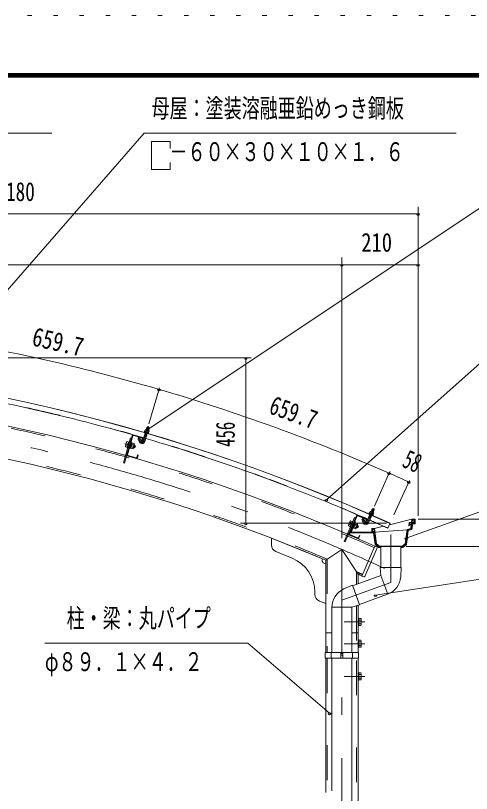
# Model space of a CAD drawing. Units: millimetres, scale not verified. Extents: x -26655 to 26659, y -10500 to 10500.
# Drawn here: x 19197 to 22341, y 5138 to 10500 of the extents above; entities that cross this region are included whole.
import ezdxf
from ezdxf.enums import TextEntityAlignment as Align

# ---------------------------------------------------------------- set-up
doc = ezdxf.new("R2010")
doc.units = ezdxf.units.MM
doc.header["$LTSCALE"] = 60
for name, pattern in [('USER2', [10, 4, -6]), ('USER3', [24, 12, -5, 2, -5]), ('USER4', [3, 0.5, -2.5])]:
    doc.linetypes.add(name, pattern=pattern)
for name, color, linetype, lineweight in [('0-6_2-02BOLD', 7, 'Continuous', 18), ('0-7_2-12HIDDEN', 3, 'USER2', 18), ('0-8_2-22CENTER', 3, 'USER3', 18), ('0-9_2-42THIN', 4, 'Continuous', 18), ('0-A_2-52DIM', 3, 'Continuous', 18), ('0-C_F-F1PAPER', 5, 'Continuous', 18), ('0-D_F-E_J_ADD', 5, 'USER4', 18)]:
    doc.layers.add(name, color=color, linetype=linetype, lineweight=lineweight)
doc.styles.add('ＭＳ ゴシック', font='')
doc.styles.get('ＭＳ ゴシック').set_extended_font_data('MS Gothic')

msp = doc.modelspace()

# ---------------------------------------------------------------- linework, layer by layer
at = {"layer": '0-6_2-02BOLD'}
for p, q in [((20074.93, 7568.09), (20091.09, 7623.34)), ((20085.82, 7634.26), (20084.76, 7630.66)), ((20084.76, 7630.66), (20114.76, 7621.89)), ((20085.91, 7630.33), (20084.78, 7626.49)), ((20084.78, 7626.49), (20112.49, 7618.38)), ((20089.33, 7563.89), (20105.48, 7619.13)), ((20092.56, 7645.31), (20116.08, 7638.43)), ((20097.04, 7642.69), (20093.89, 7631.9)), ((20097.12, 7643.98), (20102.84, 7663.53)), ((20117.24, 7659.32), (20102.84, 7663.53)), ((20110.89, 7638.63), (20107.74, 7627.85)), ((20111.52, 7639.77), (20117.24, 7659.32)), ((20113.61, 7622.22), (20112.49, 7618.38)), ((20117.82, 7636.61), (20114.67, 7625.82)), ((20116.08, 7638.43), (20117.82, 7636.61)), ((20002.1, 7602.96), (19948.09, 7413.5)), ((19963.28, 7560.73), (19965.79, 7563.15)), ((19965.79, 7563.15), (19977.34, 7559.86)), ((19978.02, 7562.25), (19966.36, 7521.38)), ((20005.94, 7601.86), (19969.21, 7472.99)), ((19978.02, 7562.25), (19981.86, 7561.15)), ((20010.89, 7604.61), (20067.63, 7588.43)), ((20011.98, 7608.45), (20068.72, 7592.28)), ((20053.74, 7589.02), (20040.58, 7581.82)), ((20052.59, 7559.89), (20040.58, 7581.82)), ((20065.74, 7567.1), (20053.74, 7589.02)), ((20070.38, 7583.49), (20065.72, 7567.14)), ((20065.72, 7567.14), (20069.56, 7566.05)), ((20074.23, 7582.39), (20069.56, 7566.05)), ((20085.91, 7605.65), (20100.31, 7601.44)), ((19958.07, 7536.08), (19969.62, 7532.79)), ((19963.21, 7554.13), (19974.76, 7550.84)), ((19966.36, 7521.38), (19970.21, 7520.28)), ((19985.6, 7515.89), (19981.75, 7516.99)), ((19997.25, 7556.77), (19985.6, 7515.89)), ((19986.08, 7517.58), (19990.89, 7516.21)), ((19996.23, 7534.96), (19990.05, 7531.52)), ((20001.58, 7553.71), (19990.89, 7516.21)), ((19991.42, 7536.33), (19997.6, 7539.77)), ((19997.25, 7556.77), (19993.4, 7557.86)), ((20007.62, 7521.96), (19993.66, 7525.94)), ((19996.77, 7555.08), (20001.58, 7553.71)), ((20012.76, 7540), (19998.8, 7543.98)), ((20018.56, 7522.09), (20013.93, 7519.52)), ((20019.41, 7538.75), (20014.6, 7540.12)), ((20018.56, 7522.09), (20021.99, 7534.12)), ((20019.41, 7538.75), (20021.99, 7534.12)), ((19970.86, 7464.2), (20027.6, 7448.03)), ((19971.96, 7468.05), (20028.7, 7451.87)), ((20038.3, 7470.97), (20033.64, 7454.62)), ((20042.15, 7469.88), (20037.49, 7453.53)), ((20038.3, 7470.97), (20042.15, 7469.88)), ((21648.34, 7079.22), (21643.83, 7068.93)), ((21644.24, 7082.4), (21666.68, 7072.56)), ((21648.59, 7080.49), (21656.78, 7099.15)), ((21660.07, 7100.43), (21656.78, 7099.15)), ((21670.51, 7093.12), (21656.78, 7099.15)), ((21669.23, 7096.41), (21660.07, 7100.43)), ((21662.33, 7074.46), (21670.51, 7093.12)), ((21670.51, 7093.12), (21669.23, 7096.41)), ((21549.08, 7052.02), (21471.18, 6871.08)), ((21552.75, 7050.44), (21499.77, 6927.36)), ((21542.36, 7036.4), (21535.01, 7039.57)), ((21558.01, 7052.53), (21612.2, 7029.2)), ((21559.59, 7056.2), (21613.78, 7032.87)), ((21598.51, 7031.56), (21584.53, 7026.11)), ((21593.62, 7002.82), (21584.53, 7026.11)), ((21607.59, 7008.28), (21598.51, 7031.56)), ((21616.83, 7008.09), (21639.95, 7060.8)), ((21630.57, 7002.07), (21653.69, 7054.77)), ((21632.55, 7043.92), (21646.28, 7037.89)), ((21635.71, 7068.39), (21634.11, 7064.73)), ((21634.11, 7064.73), (21660.55, 7053.13)), ((21636.13, 7072.31), (21634.62, 7068.87)), ((21634.62, 7068.87), (21663.24, 7056.32)), ((21636.13, 7072.31), (21664.74, 7059.75)), ((21661.56, 7073.42), (21657.05, 7063.13)), ((21662.15, 7056.8), (21660.55, 7053.13)), ((21664.74, 7059.75), (21663.24, 7056.32)), ((21668.17, 7070.52), (21663.66, 7060.23)), ((21666.68, 7072.56), (21668.17, 7070.52)), ((21930.91, 7027.43), (21775.23, 6989.93)), ((21947.41, 7002.43), (21947.41, 7027.43)), ((21505.17, 7015.13), (21492.71, 6986.2)), ((21496.82, 6991.36), (21507.85, 6986.61)), ((21519.97, 7014.74), (21503.16, 6975.71)), ((21503.16, 6975.71), (21506.84, 6974.12)), ((21504.25, 7008.59), (21515.27, 7003.84)), ((21505.17, 7015.13), (21507.96, 7017.21)), ((21507.96, 7017.21), (21518.99, 7012.46)), ((21541.43, 7009.59), (21511.44, 6939.93)), ((21519.97, 7014.74), (21523.64, 7013.16)), ((21542.24, 7003.25), (21526.82, 6967.43)), ((21534.53, 6985.34), (21527.96, 6982.72)), ((21529.94, 6987.31), (21536.51, 6989.93)), ((21544.14, 6970.98), (21530.82, 6976.72)), ((21538.34, 7006.83), (21534.66, 7008.42)), ((21536.15, 7011.86), (21541.43, 7009.59)), ((21537.65, 7005.23), (21542.24, 7003.25)), ((21551.56, 6988.22), (21538.24, 6993.96)), ((21555.27, 6996.84), (21541.95, 7002.57)), ((21558, 6986.12), (21550.09, 6967.75)), ((21558, 6986.12), (21553.41, 6988.1)), ((21555.02, 6969.71), (21559.96, 6981.19)), ((21555.68, 6993.38), (21555.27, 6996.84)), ((21558, 6986.12), (21559.96, 6981.19)), ((21614.3, 7023.94), (21607.57, 7008.33)), ((21607.57, 7008.33), (21611.24, 7006.74)), ((21617.97, 7022.36), (21611.24, 7006.74)), ((21733.17, 6979.8), (21671.41, 6964.93)), ((21779.75, 6999.94), (21764.3, 6965.78)), ((21912.22, 6981.68), (21908.95, 6981.68)), ((21913.22, 6989.18), (21912.22, 6981.68)), ((21925.83, 6989.18), (21913.22, 6989.18)), ((21926.26, 6992.43), (21913.65, 6992.43)), ((21930.87, 7002.43), (21925.55, 6962.35)), ((21927.59, 7002.43), (21926.26, 6992.43)), ((21935.91, 6996.68), (21930.74, 6957.79)), ((21947.41, 7002.43), (21930.87, 7002.43)), ((21931.3, 7005.68), (21933.76, 7024.18)), ((21931.3, 7005.68), (21944.16, 7005.68)), ((21944.16, 7024.18), (21933.76, 7024.18)), ((21953.16, 6996.68), (21935.91, 6996.68)), ((21944.16, 7005.68), (21944.16, 7024.18)), ((21500.27, 6918.43), (21554.47, 6895.1)), ((21501.86, 6922.1), (21556.05, 6898.77)), ((21666.42, 6934.18), (21502.7, 6934.18)), ((21671.45, 6939.93), (21511.44, 6939.93)), ((21522.22, 6969.41), (21526.82, 6967.43)), ((21550.09, 6967.75), (21545.5, 6969.73)), ((21555.02, 6969.71), (21550.09, 6967.75)), ((21654.91, 6964.93), (21671.41, 6964.93)), ((21654.91, 6964.93), (21654.91, 6939.93)), ((21658.16, 6961.68), (21668.57, 6961.68)), ((21658.16, 6943.18), (21658.16, 6961.68)), ((21671.02, 6943.18), (21658.16, 6943.18)), ((21671.02, 6943.18), (21668.57, 6961.68)), ((21671.41, 6964.93), (21685.46, 6859.18)), ((21671.45, 6939.93), (21900.46, 6955.63)), ((21900.46, 6955.63), (21887.41, 6857.43)), ((21905.65, 6951.07), (21892.8, 6854.34)), ((21925.55, 6962.35), (21900.46, 6955.63)), ((21930.74, 6957.79), (21905.65, 6951.07)), ((20961.04, 6897.98), (21336.04, 6746.38)), ((20961.04, 6897.98), (20961.04, 6850.8)), ((21568.03, 6916.48), (21561.31, 6900.86)), ((21571.7, 6914.89), (21564.98, 6899.28)), ((21568.03, 6916.48), (21571.7, 6914.89)), ((21447.41, 6819.93), (21336.04, 6746.38)), ((21558.79, 6649.48), (21447.41, 6819.93)), ((21674.96, 6842.73), (21586.01, 6636.06)), ((21691.36, 6830.23), (21606.36, 6632.74)), ((21674.96, 6842.73), (21688.74, 6836.8)), ((21685.46, 6859.18), (21706.02, 6843.18)), ((21716.17, 6834.18), (21702.94, 6834.18)), ((21864.91, 6839.93), (21704.91, 6839.93)), ((21716.17, 6839.93), (21716.17, 6695.88)), ((21853.67, 6839.93), (21853.67, 6695.88)), ((21866.89, 6834.18), (21853.67, 6834.18)), ((21887.41, 6857.43), (21864.91, 6839.93)), ((21892.8, 6854.34), (21866.89, 6834.18)), ((20992.3, 6804.45), (21104.74, 6758.99)), ((21336.04, 6746.38), (21336.04, 6109.93)), ((21558.79, 6649.48), (21558.79, 6583.6)), ((21712.41, 6695.88), (21716.16, 6640.88)), ((21857.42, 6695.88), (21712.41, 6695.88)), ((21853.01, 6631.39), (21857.42, 6695.88)), ((21716.16, 6640.88), (21520.82, 6569.78)), ((21586.01, 6636.06), (21599.79, 6630.13)), ((21716.16, 6640.87), (21763.19, 6511.67)), ((21460.44, 6547.11), (21519.53, 6573.31)), ((21519.53, 6573.3), (21569.13, 6437.04)), ((21261.04, 6527.21), (21261.04, 6510.41)), ((21762.49, 6511.41), (21567.85, 6440.57)), ((21292.3, 6464.06), (21336.04, 6446.38)), ((21569.13, 6437.05), (21516.16, 6421.76)), ((21516.16, 6421.76), (21378.67, 6421.75)), ((21378.67, 6421.01), (21378.67, 6109.93)), ((21516.16, 6421.76), (21516.17, 6109.93)), ((21558.79, 6434.06), (21558.79, 6109.93)), ((21563.79, 6346.18), (21558.79, 6346.18)), ((21563.79, 6346.18), (21563.79, 6293.68)), ((21579.03, 6344.47), (21563.79, 6344.47)), ((21579.03, 6332.2), (21563.79, 6332.2)), ((21581.29, 6340.56), (21579.03, 6344.47)), ((21563.79, 6293.68), (21558.79, 6293.68)), ((21579.03, 6307.66), (21563.79, 6307.66)), ((21336.04, 6244.93), (21378.67, 6244.93)), ((21516.17, 6244.93), (21558.79, 6244.93)), ((21579.03, 6194.47), (21563.79, 6194.47)), ((21579.03, 6182.2), (21563.79, 6182.2)), ((21581.29, 6190.55), (21579.03, 6194.47)), ((21581.29, 6149.3), (21581.29, 6190.55)), ((21563.79, 6143.68), (21558.79, 6143.68)), ((21579.03, 6157.66), (21563.79, 6157.66)), ((21332.04, 6109.93), (21562.79, 6109.93)), ((21336.04, 6069.93), (21336.04, 5143.21)), ((21374.66, 6109.93), (21374.66, 6069.93)), ((21378.67, 6069.93), (21378.67, 5155.82)), ((21439.79, 6109.93), (21439.79, 6069.93)), ((21439.79, 6089.93), (21455.04, 6089.93)), ((21455.04, 6109.93), (21455.04, 6069.93)), ((21516.17, 6069.93), (21516.17, 1614.93)), ((21520.16, 6109.93), (21520.16, 6069.93)), ((21558.79, 1614.93), (21558.79, 6069.93)), ((21562.79, 6109.93), (21562.79, 6069.93)), ((21563.79, 5971.18), (21558.79, 5971.18)), ((21563.79, 5918.68), (21563.79, 5971.18)), ((21579.03, 5957.2), (21563.79, 5957.2)), ((21563.79, 5918.68), (21558.79, 5918.68)), ((21579.03, 5932.66), (21563.79, 5932.66)), ((21579.03, 5920.39), (21563.79, 5920.39)), ((21581.29, 5924.3), (21579.03, 5920.39))]:
    msp.add_line(p, q, dxfattribs=at)
for points in [[(20085.82, 7634.26), (20115.81, 7625.49), (20114.76, 7621.89)], [(20092.56, 7645.31), (20090.11, 7644.71), (20086.96, 7633.93)], [(20117.24, 7659.32), (20115.54, 7662.42), (20105.94, 7665.23), (20102.84, 7663.53)], [(19997.44, 7586.61), (19989.74, 7588.8), (19940.4, 7415.7), (19948.09, 7413.5)], [(19963.28, 7560.73), (19954.65, 7530.44), (19955.5, 7527.06), (19967.05, 7523.77)], [(20016.18, 7545.65), (20007.54, 7515.36), (20005.04, 7512.94), (19991.09, 7516.91)], [(20016.18, 7545.65), (20015.33, 7549.03), (20001.38, 7553)], [(20019.41, 7538.75), (20013.93, 7519.52), (20009.12, 7520.89)], [(21644.24, 7082.4), (21641.74, 7082.12), (21637.22, 7071.83)], [(21535.01, 7039.57), (21463.83, 6874.24), (21471.18, 6871.08)], [(21953.16, 6996.68), (21953.16, 7027.43), (21930.91, 7027.43), (21928.02, 7005.68), (21912.14, 7005.68), (21908.95, 6981.68)], [(21492.71, 6986.2), (21493.11, 6982.74), (21504.15, 6977.99)], [(21538.34, 7006.83), (21521.53, 6967.8), (21517.86, 6969.38)], [(21555.68, 6993.38), (21543.23, 6964.45), (21540.44, 6962.37), (21527.11, 6968.1)], [(21925.83, 6989.18), (21922.61, 6964.93), (21897.52, 6958.21), (21884.37, 6859.18), (21863.8, 6843.18), (21706.02, 6843.18)], [(21927.59, 7002.43), (21914.98, 7002.43), (21913.65, 6992.43)], [(21666.42, 6934.18), (21677.02, 6854.34), (21702.94, 6834.18)], [(21671.45, 6939.93), (21682.41, 6857.43), (21704.91, 6839.93)], [(21581.29, 6340.56), (21581.29, 6299.3), (21579.03, 6295.39), (21563.79, 6295.39)], [(21563.79, 6143.68), (21563.79, 6196.18), (21558.79, 6196.18)], [(21581.29, 6149.3), (21579.03, 6145.39), (21563.79, 6145.39)], [(21332.04, 6109.93), (21332.04, 6069.93), (21562.79, 6069.93)], [(21581.29, 5924.3), (21581.29, 5965.56), (21579.03, 5969.47), (21563.79, 5969.47)]]:
    msp.add_lwpolyline(points, dxfattribs=at)
for centre, radius, start, end in [((16505.77, -4661.8), 12797.62, 65.66528, 89.30167), ((16505.77, -4661.8), 12798.88, 65.66528, 89.30167), ((16505.77, -4661.8), 12611.38, 65.80466, 88.854), ((16505.77, -4661.8), 12761.37, 73.73062, 81.04594), ((16505.77, -4661.8), 12388.63, 67.05199, 88.16655), ((20092.3, 7639.35), 5.79, 35.1655, 73.69695), ((20098.35, 7621.45), 21.27, 53.86781, 93.52827), ((20113.09, 7633.28), 5.79, 73.69695, 112.24318), ((20009.79, 7600.76), 8, 74.08865, 164.08865), ((20009.79, 7600.76), 4, 74.08865, 164.08865), ((20070.13, 7569.49), 20, 208.69695, 343.72301), ((20070.13, 7569.49), 5, 208.69695, 343.74908), ((20066.53, 7584.59), 4, 344.08865, 74.08865), ((20066.53, 7584.59), 8, 344.08865, 74.08865), ((16505.77, -4661.8), 12761.37, 66.34795, 73.66327), ((19962.02, 7530.08), 7.19, 123.36183, 164.08865), ((19984.11, 7538.41), 26.15, 143.06325, 185.11406), ((19969.74, 7557.14), 7.19, 164.08865, 204.81548), ((19986.71, 7537.67), 26.15, 323.06325, 5.11406), ((20001.09, 7518.94), 7.19, 344.08865, 24.81548), ((20008.8, 7546.01), 7.19, 303.36183, 344.08865), ((19973.06, 7471.9), 8, 164.08865, 254.08865), ((19973.06, 7471.9), 4, 164.08865, 254.08865), ((20029.8, 7455.72), 8, 254.08865, 344.08865), ((20029.8, 7455.72), 4, 254.08865, 344.08865), ((21643.22, 7076.52), 5.79, 27.78282, 66.31427), ((21646.91, 7057.99), 21.27, 46.48515, 86.1456), ((21556.43, 7048.85), 8, 66.70598, 156.70598), ((21556.43, 7048.85), 4, 66.70598, 156.70598), ((21610.62, 7025.52), 4, 336.70598, 66.70598), ((21610.62, 7025.52), 8, 336.70598, 66.70598), ((21663.05, 7067.83), 5.79, 66.31427, 104.8605), ((21499.97, 6984.89), 7.19, 115.97916, 156.70598), ((21522.96, 6990.32), 26.15, 135.68057, 177.73138), ((21511.11, 7010.74), 7.19, 156.70598, 197.4328), ((21537.29, 6968.83), 7.19, 336.70598, 17.4328), ((21525.44, 6989.25), 26.15, 315.68057, 357.73138), ((21548.41, 6994.68), 7.19, 295.97916, 336.70598), ((21612.25, 7010.09), 20, 201.31427, 336.34033), ((21612.25, 7010.09), 5, 201.31427, 336.36641), ((16505.77, -4661.8), 12761.37, 65.66528, 66.28061), ((21503.44, 6925.78), 8, 156.70598, 246.70598), ((21503.44, 6925.78), 4, 156.70598, 246.70598), ((21557.63, 6902.44), 8, 246.70598, 336.70598), ((21557.63, 6902.44), 4, 246.70598, 336.70598), ((21011.04, 6850.8), 50, 180, 247.98738), ((21686.76, 6832.21), 5, 336.71333, 66.71333), ((21011.04, 6527.21), 250, 0, 67.98738), ((21336.04, 6746.38), 25, 157.98738, 270), ((16505.77, -4661.8), 12388.63, 65.78831, 65.92853), ((21601.77, 6634.72), 5, 246.71333, 336.71333), ((21715.83, 6640.76), 137.5, 289.83269, 356.09424), ((21516.17, 6421.41), 137.5, 113.90668, 180.16823), ((21311.04, 6510.41), 50, 180, 247.98738), ((21571.83, 6338.34), 9.46, 319.57169, 0), ((21546.84, 6319.93), 34.45, 339.1357, 20.8643), ((21571.83, 6301.53), 9.46, 0, 40.43115), ((21571.83, 6188.33), 9.46, 319.56883, 0), ((21546.84, 6169.93), 34.45, 339.13568, 20.86429), ((21571.83, 6151.52), 9.46, 0, 40.4283), ((21571.83, 5963.33), 9.46, 319.56883, 0), ((21546.84, 5944.93), 34.45, 339.13568, 20.86429), ((21571.83, 5926.53), 9.46, 0, 40.4283)]:
    msp.add_arc(centre, radius, start, end, dxfattribs=at)
at = {"layer": '0-7_2-12HIDDEN'}
for p, q in [((21346.54, 6753.33), (21346.54, 6109.93)), ((21548.29, 6665.66), (21548.29, 6579.77)), ((21548.29, 6431.03), (21548.29, 6109.93)), ((21346.54, 6069.93), (21346.54, 5146.32)), ((21548.29, 1614.93), (21548.29, 6069.93))]:
    msp.add_line(p, q, dxfattribs=at)
for radius, start, end in [(12600.87, 65.80389, 88.854), (12762.62, 73.73062, 81.04594), (12399.12, 67.01985, 88.21622), (12762.62, 66.34795, 73.66328), (12762.62, 65.66528, 66.28061), (12399.12, 65.78909, 66.00333)]:
    msp.add_arc((16505.77, -4661.8), radius, start, end, dxfattribs=at)
at = {"layer": '0-8_2-22CENTER'}
for p, q in [((20112.67, 7670.43), (20082.13, 7565.99)), ((20043.56, 7592), (20059.16, 7563.49)), ((20027.49, 7526.05), (19951.75, 7547.64)), ((21667.41, 7104.72), (21623.7, 7005.07)), ((21588.79, 7035.83), (21600.61, 7005.55)), ((21492.05, 7003.63), (21564.38, 6972.49)), ((21784.91, 6922.98), (21784.91, 6592.74)), ((21447.41, 6819.93), (21447.41, -909.87)), ((21784.91, 6592.74), (21447.41, 6469.9)), ((21606.29, 6319.93), (21463.79, 6319.93)), ((21606.29, 6169.93), (21463.79, 6169.93)), ((21606.29, 5944.93), (21463.79, 5944.93))]:
    msp.add_line(p, q, dxfattribs=at)
for centre, radius, start, end in [((16505.77, -4661.8), 12500, 65.24121, 90), ((20070.13, 7569.49), 12.5, 208.69695, 343.69695), ((21612.25, 7010.09), 12.5, 201.31427, 336.31427)]:
    msp.add_arc(centre, radius, start, end, dxfattribs=at)
at = {"layer": '0-9_2-42THIN'}
for p, q in [((20087.83, 7605.09), (20093.01, 7622.78)), ((20098.39, 7602), (20103.57, 7619.69)), ((20099.04, 7643.42), (20105.32, 7664.89)), ((20109.6, 7640.33), (20115.88, 7661.8)), ((20084.94, 7602.33), (20087.83, 7605.09)), ((20099.34, 7598.11), (20098.39, 7602)), ((20009.8, 7523.29), (20017.02, 7521.23)), ((20013.92, 7537.72), (20021.13, 7535.66)), ((21650.42, 7079.69), (21659.41, 7100.17)), ((21660.5, 7075.27), (21669.48, 7095.76)), ((21644.45, 7038.7), (21651.86, 7055.58)), ((21644.9, 7034.72), (21644.45, 7038.7)), ((21546.49, 6972.02), (21553.38, 6969.06)), ((21552.42, 6985.8), (21559.31, 6982.83))]:
    msp.add_line(p, q, dxfattribs=at)
msp.add_lwpolyline([(21631.16, 7040.75), (21634.38, 7043.12), (21641.79, 7059.99)], dxfattribs=at)
at = {"layer": '0-A_2-52DIM'}
for p, q in [((19447.42, 9689.93), (17597.42, 9689.93)), ((20084.76, 9689.93), (18450.12, 7814.39)), ((22234.76, 9689.93), (20084.76, 9689.93)), ((20134.76, 9439.93), (20134.76, 9631.37)), ((20134.76, 9631.37), (20263.54, 9631.37)), ((20263.54, 9631.37), (20263.54, 9584.56)), ((22497.42, 9239.93), (20108.39, 7645.67)), ((21972.41, 7052.43), (21972.41, 9182.46)), ((21972.41, 9132.46), (16522.41, 9132.46)), ((21982.41, 9132.46), (21962.41, 9132.46)), ((21447.41, 6898.52), (21447.41, 8832.46)), ((16522.41, 8782.47), (21972.41, 8782.47)), ((21457.41, 8782.47), (21437.41, 8782.47)), ((21982.41, 8782.47), (21962.41, 8782.47)), ((22497.42, 8189.93), (21340.73, 7162.5)), ((16643.16, 8140.12), (20822.76, 8140.12)), ((20795.26, 8140.12), (20775.26, 8140.12)), ((20785.26, 6999.94), (20785.26, 8140.12)), ((20189.81, 7934.18), (20116.79, 7684.49)), ((20196.51, 7922.88), (20176.51, 7922.88)), ((20118.39, 7645.67), (20098.39, 7645.67)), ((23547.42, 7489.93), (21891.14, 6898.16)), ((21673.3, 7118.14), (21777.81, 7356.38)), ((21783.08, 7345.59), (21763.08, 7345.59)), ((21913.59, 7295.89), (21806.4, 7058.85)), ((21918.74, 7285.16), (21898.74, 7285.16)), ((21350.73, 7162.5), (21330.73, 7162.5)), ((21972.41, 7027.43), (23184.92, 7027.43)), ((21754.75, 6999.94), (20747.76, 6999.94)), ((20795.26, 6999.94), (20775.26, 6999.94)), ((21901.14, 6898.16), (21881.14, 6898.16)), ((21889.91, 6839.93), (23184.92, 6839.93)), ((23547.42, 6789.94), (21679.61, 6504.64)), ((21689.61, 6504.64), (21669.61, 6504.64)), ((21372.74, 5690.61), (21352.74, 5690.61))]:
    msp.add_line(p, q, dxfattribs=at)
for points in [[(20134.76, 9439.93), (20263.54, 9439.93), (20263.54, 9486.76)], [(19399.27, 6174), (20799.27, 6174), (21362.74, 5690.61)]]:
    msp.add_lwpolyline(points, dxfattribs=at)
for centre, radius, start, end in [((21972.41, 9132.46), 10, 180, 0), ((21447.41, 8782.47), 10, 180, 0), ((21972.41, 8782.47), 10, 180, 0), ((16505.74, -4661.88), 13111.99, 73.69698, 81.07959), ((20785.26, 8140.12), 10, 180, 0), ((20186.51, 7922.88), 10, 180, 0), ((16505.78, -4661.77), 13111.87, 66.31429, 73.69698), ((20108.39, 7645.67), 10, 180, 0), ((21773.08, 7345.59), 10, 180, 0), ((16505.09, -4663.35), 13113.59, 65.66539, 66.31429), ((21908.74, 7285.16), 10, 180, 0), ((21340.73, 7162.5), 10, 180, 0), ((20785.26, 6999.94), 10, 180, 0), ((21891.14, 6898.16), 10, 180, 0), ((21679.61, 6504.64), 10, 180, 0), ((21362.74, 5690.61), 10, 180, 0)]:
    msp.add_arc(centre, radius, start, end, dxfattribs=at)
at = {"layer": '0-C_F-F1PAPER'}
for p, q in [((-2541.17, 10100), (26158.83, 10100)), ((-2538.67, 10097.5), (26156.32, 10097.5)), ((-2536.17, 10095), (26153.83, 10095)), ((-2533.67, 10092.5), (26151.32, 10092.5)), ((-2531.17, 10090), (26148.83, 10090)), ((-2528.67, 10087.5), (26146.33, 10087.5)), ((-2526.17, 10085), (26143.82, 10085)), ((-2523.67, 10082.5), (26141.33, 10082.5)), ((-2521.17, 10080), (26138.82, 10080)), ((-2518.67, 10077.5), (26136.33, 10077.5)), ((-2516.17, 10075), (26133.83, 10075))]:
    msp.add_line(p, q, dxfattribs=at)
at = {"layer": '0-D_F-E_J_ADD'}
msp.add_line((-3041.17, 10500), (26658.83, 10500), dxfattribs=at)

# ---------------------------------------------------------------- texts
at = {"layer": '0-A_2-52DIM', "color": 7, "style": 'ＭＳ ゴシック'}
for s, width, p in [('母屋：塗装溶融亜鉛めっき鋼板', 0.7, (20134.76, 9757.7)), ('\u3000－６０×３０×１０×１．６', 0.7, (20134.76, 9457.7)), ('2180', 0.75, (19064.38, 9182.46)), ('210', 0.8, (21581.01, 8832.46)), ('柱・梁：丸パイプ', 0.7, (19549.27, 6241.77)), ('φ８９．１×４．２', 0.7, (19399.27, 5941.77))]:
    msp.add_text(s, height=130.2, dxfattribs=dict(at, width=width)).set_placement(p, align=Align.BOTTOM_LEFT)
for s, rotation, width, p in [('659.7', 347.388, 0.8, (19294.64, 8188.73)), ('659.7', 340.006, 0.75, (20922.75, 7723.84)), ('456', 90, 0.65, (20747.76, 7526.95)), ('58', 335.989, 0.65, (21839.4, 7357.33))]:
    msp.add_text(s, height=130.2, rotation=rotation, dxfattribs=dict(at, width=width)).set_placement(p, align=Align.BOTTOM_LEFT)

doc.saveas('drawing.dxf')
